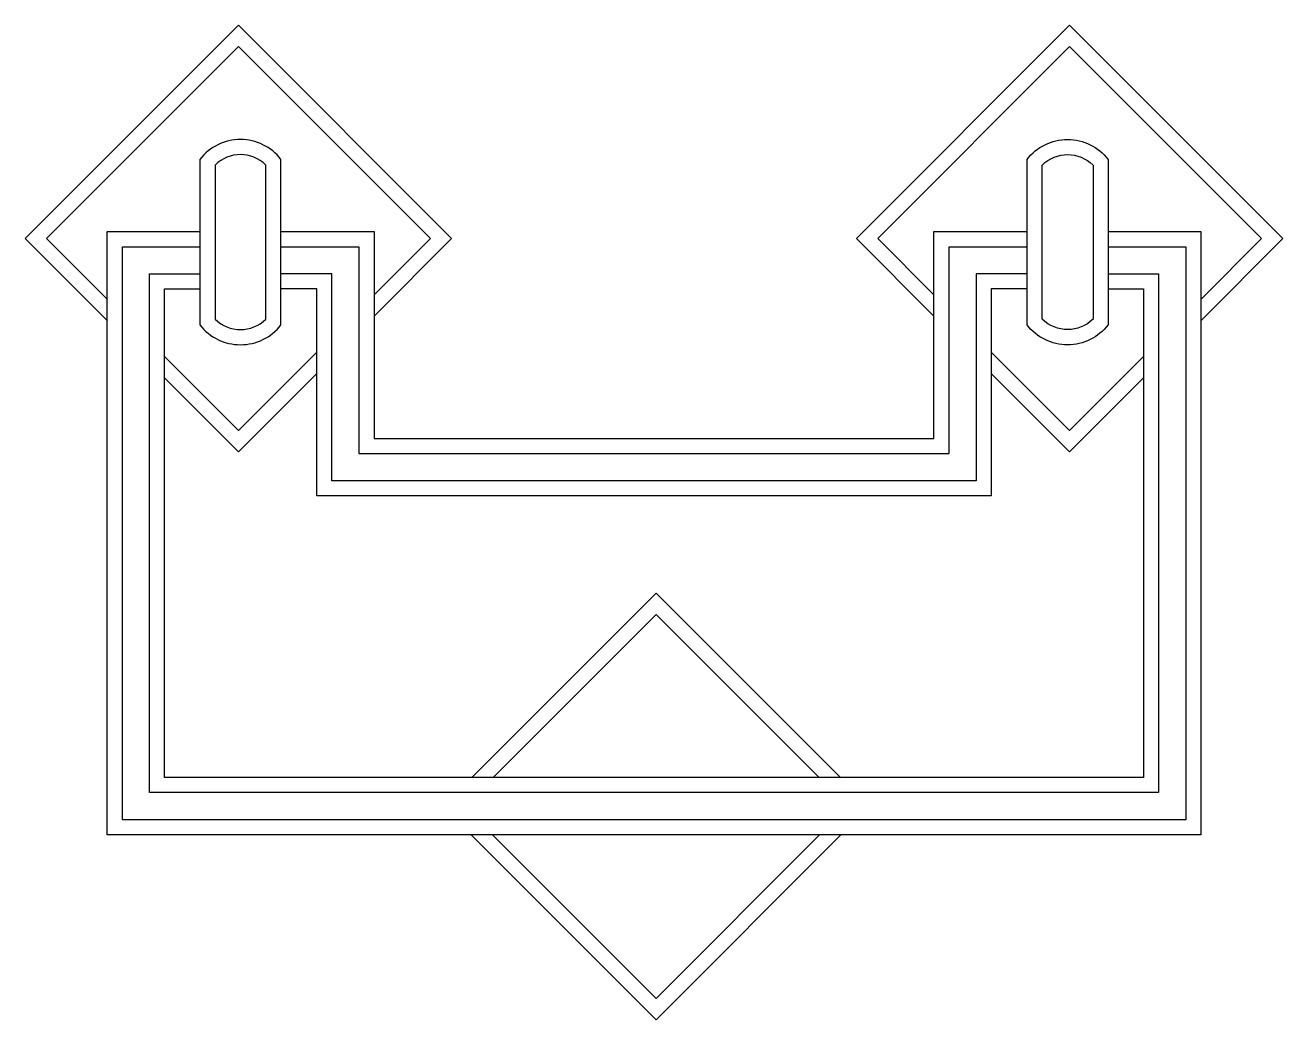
# Model space of a CAD drawing. Header units: metres. Extents: x 685 to 830, y 958 to 1072.
import ezdxf

# ---------------------------------------------------------------- set-up
doc = ezdxf.new("R2010")
doc.units = ezdxf.units.M
doc.layers.add('3', color=3, linetype='Continuous')
doc.layers.add('4', color=4, linetype='Continuous')

msp = doc.modelspace()

# ---------------------------------------------------------------- linework, layer by layer
at = {"layer": '3'}
for points in [[(725.28, 1041.05), (731.75, 1047.51), (709.7, 1069.56), (687.64, 1047.51), (694.64, 1040.52)], [(789.62, 1041.05), (783.16, 1047.51), (805.21, 1069.56), (827.26, 1047.51), (820.27, 1040.52)], [(809.63, 1046.57), (818.55, 1046.57), (818.55, 980.76), (696.36, 980.76), (696.36, 1046.57), (705.28, 1046.57)], [(714.58, 1046.57), (723.55, 1046.57), (723.55, 1022.81), (791.36, 1022.81), (791.36, 1046.57), (800.32, 1046.57)], [(809.63, 1043.45), (815.43, 1043.45), (815.43, 983.88), (699.48, 983.88), (699.48, 1043.45), (705.28, 1043.45)], [(800.32, 1043.45), (794.47, 1043.45), (794.47, 1019.69), (720.43, 1019.69), (720.43, 1043.45), (714.58, 1043.45)], [(701.21, 1033.95), (709.7, 1025.46), (718.7, 1034.46)], [(813.7, 1033.95), (805.21, 1025.46), (796.21, 1034.46)], [(776.42, 985.61), (757.69, 1004.34), (738.95, 985.61)], [(738.9, 979.02), (757.69, 960.24)], [(749.2, 968.73), (757.69, 960.24), (776.47, 979.02)]]:
    msp.add_lwpolyline(points, dxfattribs=at)
for points in [[(707.01, 1055.95), (707.01, 1038.25, 0.41), (712.85, 1038.25), (712.85, 1055.95, 0.41)], [(807.9, 1055.95), (807.9, 1038.25, -0.41), (802.06, 1038.25), (802.06, 1055.95, -0.41)]]:
    msp.add_lwpolyline(points, format="xyb", close=True, dxfattribs=at)
at = {"layer": '4'}
for points in [[(725.28, 1038.6), (734.2, 1047.51), (709.7, 1072.01), (685.19, 1047.51), (694.64, 1038.07)], [(789.62, 1038.6), (780.71, 1047.51), (805.21, 1072.01), (829.71, 1047.51), (820.27, 1038.07)], [(809.63, 1048.3), (820.28, 1048.3), (820.28, 979.02), (694.63, 979.02), (694.63, 1048.3), (705.28, 1048.3)], [(714.58, 1048.3), (725.28, 1048.3), (725.28, 1024.54), (789.62, 1024.54), (789.62, 1048.3), (800.32, 1048.3)], [(809.63, 1041.72), (813.7, 1041.72), (813.7, 985.61), (701.21, 985.61), (701.21, 1041.72), (705.28, 1041.72)], [(800.32, 1041.72), (796.21, 1041.72), (796.21, 1017.96), (718.7, 1017.96), (718.7, 1041.72), (714.58, 1041.72)], [(701.21, 1031.5), (709.7, 1023.01), (718.7, 1032.01)], [(813.7, 1031.5), (805.21, 1023.01), (796.21, 1032.01)], [(778.87, 985.61), (757.69, 1006.79), (736.5, 985.61)], [(736.45, 979.02), (757.69, 957.79)], [(749.2, 966.28), (757.69, 957.79), (778.92, 979.02)]]:
    msp.add_lwpolyline(points, dxfattribs=at)
for points in [[(705.28, 1056.6), (705.28, 1037.59, 0.49), (714.58, 1037.59), (714.58, 1056.6, 0.49)], [(809.63, 1056.6), (809.63, 1037.59, -0.49), (800.32, 1037.59), (800.32, 1056.6, -0.49)]]:
    msp.add_lwpolyline(points, format="xyb", close=True, dxfattribs=at)

doc.saveas('drawing.dxf')
